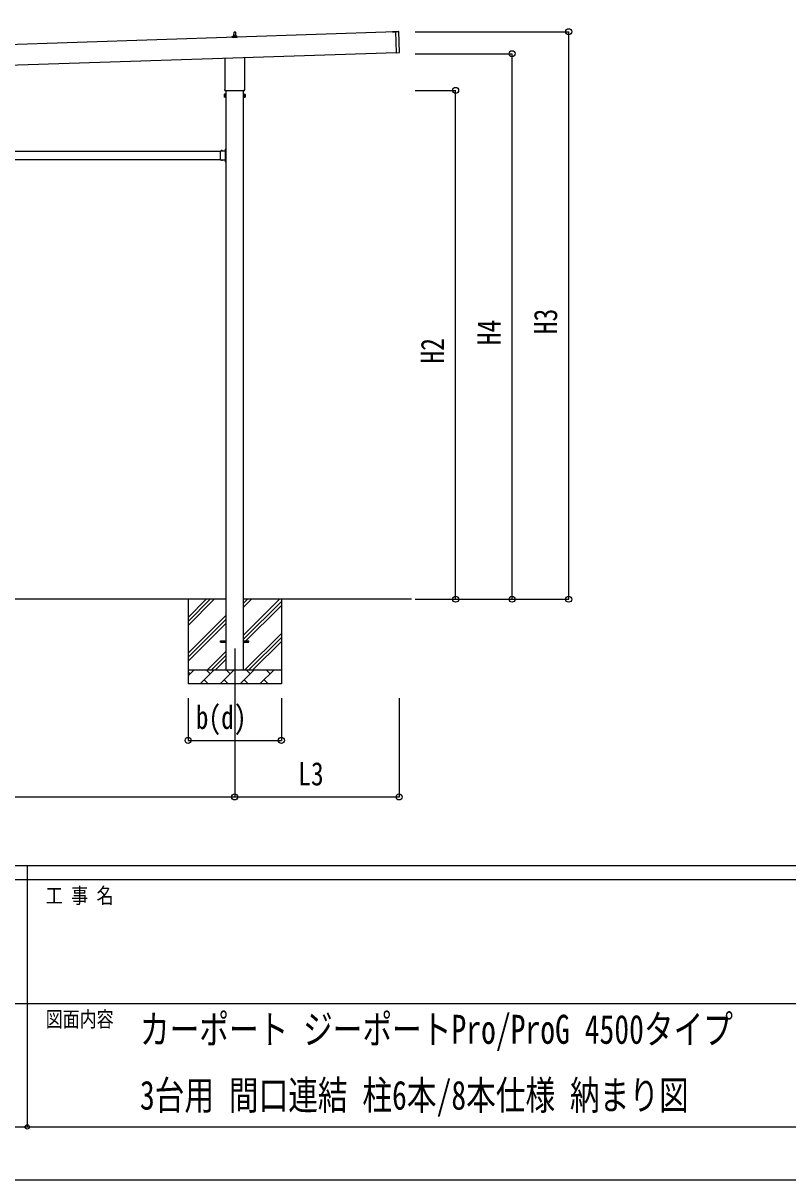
# Model space of a CAD drawing. Units: millimetres, scale not verified. Extents: x -21025 to 21025, y -14850 to 14850.
# Drawn here: x -53 to 5358, y -14850 to -6658 of the extents above; entities that cross this region are included whole.
import ezdxf
from ezdxf.enums import TextEntityAlignment as Align

# ---------------------------------------------------------------- set-up
doc = ezdxf.new("R2010")
doc.units = ezdxf.units.MM
doc.header["$LTSCALE"] = 60
doc.header["$PDMODE"] = 32
doc.header["$PDSIZE"] = 30
for name, color, linetype in [('0-2_USER1', 3, 'Continuous'), ('0-4_YKK_12', 2, 'Continuous'), ('0-5_YKK_13', 4, 'Continuous'), ('0-6_YKK_A1', 4, 'Continuous'), ('0-7_YKK_D', 6, 'Continuous'), ('0-8_YKK_ZWAK', 7, 'Continuous')]:
    doc.layers.add(name, color=color, linetype=linetype)
doc.styles.add('ＭＳ ゴシック', font='')
doc.styles.get('ＭＳ ゴシック').set_extended_font_data('MS Gothic')

msp = doc.modelspace()

# ---------------------------------------------------------------- linework, layer by layer
at = {"layer": '0-4_YKK_12'}
msp.add_line((1444.1, -11088), (1444.1, -11588), dxfattribs=at)
at = {"layer": '0-5_YKK_13'}
for p, q in [((1425.85, -6760.91), (1425.85, -6753.19)), ((1462.35, -6760.91), (1425.85, -6760.91)), ((1426.23, -6752.41), (1461.97, -6752.41)), ((1426.61, -6752.22), (1433.33, -6750.59)), ((1433.72, -6750.41), (1454.48, -6750.41)), ((1434.1, -6749.62), (1434.1, -6745.41)), ((1435.1, -6745.41), (1453.1, -6745.41)), ((1438.1, -6745.41), (1438.83, -6721.88)), ((1439.82, -6720.91), (1448.37, -6720.91)), ((1449.37, -6721.88), (1450.1, -6745.41)), ((1454.1, -6749.62), (1454.1, -6745.41)), ((1461.58, -6752.22), (1454.86, -6750.59)), ((1462.35, -6760.91), (1462.35, -6753.19)), ((2560.94, -6719.74), (2584.93, -6718.94)), ((2584.9, -6718.03), (2603.89, -6717.4)), ((2589.9, -6867.95), (2584.9, -6718.03)), ((2609.85, -6866.28), (2604.92, -6718.36)), ((2589.9, -6867.95), (2608.89, -6867.31)), ((1375.8, -7124.89), (1375.8, -6905.52)), ((1512.4, -6900.97), (1512.4, -7124.89)), ((1370.1, -7163.17), (1370.86, -7161.85)), ((1370.1, -7163.17), (1370.1, -7180.17)), ((1370.1, -7180.17), (1370.86, -7181.48)), ((1377.1, -7166.76), (1370.86, -7166.76)), ((1377.1, -7176.57), (1370.86, -7176.57)), ((1377.1, -7181.48), (1370.86, -7181.48)), ((1374.1, -7133.67), (1374.1, -7128.17)), ((1512.04, -7137.17), (1376.16, -7137.17)), ((1379.6, -7180.87), (1377.1, -7180.87)), ((1508.6, -7180.87), (1511.1, -7180.87)), ((1511.1, -7166.76), (1517.34, -7166.76)), ((1511.1, -7176.57), (1517.34, -7176.57)), ((1511.1, -7181.48), (1517.34, -7181.48)), ((1514.1, -7128.17), (1514.1, -7133.67)), ((1518.1, -7163.17), (1517.34, -7161.85)), ((1518.1, -7180.17), (1517.34, -7181.48)), ((1518.1, -7163.17), (1518.1, -7180.17)), ((1343.6, -7573.29), (1343.6, -7562.9)), ((1343.6, -7562.9), (1380, -7562.9)), ((1343.6, -7615.29), (1343.6, -7574.71)), ((1343.6, -7627.1), (1343.6, -7616.71)), ((1346.86, -7562.04), (1346.86, -7562.2)), ((1347.56, -7562.9), (1355.63, -7562.9)), ((1350.47, -7562.9), (1349.15, -7560.24)), ((1352.72, -7562.9), (1354.05, -7560.24)), ((1356.33, -7562.04), (1356.33, -7562.2)), ((1375.9, -7555), (1381.6, -7555)), ((1379.6, -7564.5), (1376.6, -7564.5)), ((1380, -7553.87), (1377.34, -7552.55)), ((1380, -7556.13), (1377.34, -7557.45)), ((1379.14, -7550.26), (1379.3, -7550.26)), ((1379.14, -7559.74), (1379.3, -7559.74)), ((1379.6, -7573.29), (1379.6, -7566.5)), ((1379.6, -7615.29), (1379.6, -7574.71)), ((1379.6, -7623.5), (1379.6, -7616.71)), ((1380, -7547.5), (1381.6, -7547.5)), ((1380, -7564.46), (1380, -7547.5)), ((1380, -7550.97), (1380, -7559.04)), ((1381.6, -7552), (1380, -7552)), ((1380, -7553), (1381.6, -7553)), ((1380, -7557), (1381.6, -7557)), ((1381.6, -7558), (1380, -7558)), ((1343.6, -7627.1), (1380, -7627.1)), ((1346.86, -7627.96), (1346.86, -7627.8)), ((1347.56, -7627.1), (1355.63, -7627.1)), ((1350.47, -7627.1), (1349.15, -7629.76)), ((1352.72, -7627.1), (1354.05, -7629.76)), ((1356.33, -7627.96), (1356.33, -7627.8)), ((1376.6, -7625.5), (1379.6, -7625.5)), ((1380, -7633.87), (1377.34, -7632.55)), ((1380, -7636.13), (1377.34, -7637.45)), ((1379.14, -7630.26), (1379.3, -7630.26)), ((1379.14, -7639.74), (1379.3, -7639.74)), ((1380, -7642.5), (1380, -7625.54)), ((1380, -7630.97), (1380, -7639.03)), ((1380, -7633), (1381.6, -7633)), ((1380, -7637), (1381.6, -7637)), ((1380, -7642.5), (1381.6, -7642.5)), ((1344.1, -11033.5), (1381.6, -11033.5)), ((1344.1, -11042.5), (1344.1, -11033.5)), ((1344.1, -11042.5), (1381.6, -11042.5)), ((1506.6, -11033.5), (1544.1, -11033.5)), ((1506.6, -11042.5), (1544.1, -11042.5)), ((1544.1, -11042.5), (1544.1, -11033.5))]:
    msp.add_line(p, q, dxfattribs=at)
for points in [[(2584.97, -6719.94), (2560.98, -6720.74), (2560.94, -6719.74)], [(1377.1, -7181.48), (1377.1, -7161.85), (1370.86, -7161.85)], [(1377.1, -7180.87), (1377.1, -7162.47), (1379.6, -7162.47)], [(1511.1, -7180.87), (1511.1, -7162.47), (1508.6, -7162.47)], [(1511.1, -7181.48), (1511.1, -7161.85), (1517.34, -7161.85)], [(1379.6, -7566.5), (1376.6, -7566.5), (1376.6, -7562.9)], [(1381.6, -7562.5), (1381.6, -7556.5), (1381.6, -7553.5), (1381.6, -7547.5)], [(1379.6, -7623.5), (1376.6, -7623.5), (1376.6, -7627.1)], [(1381.6, -7642.5), (1381.6, -7636.5), (1381.6, -7633.5), (1381.6, -7627.5)]]:
    msp.add_lwpolyline(points, dxfattribs=at)
for points in [[(1379.6, -7182.17), (1379.6, -7161.17), (1381.6, -7161.17), (1381.6, -7182.17)], [(1508.6, -7182.17), (1508.6, -7161.17), (1506.6, -7161.17), (1506.6, -7182.17)]]:
    msp.add_lwpolyline(points, close=True, dxfattribs=at)
for centre, radius, start, end in [((1426.85, -6753.19), 1, 103.62699, 180), ((1433.1, -6749.62), 1, 283.62699, 0), ((1438.18, -6746.04), 4.13, 90, 171.17633), ((1435.1, -6746.41), 1, 90, 180), ((1439.82, -6721.91), 1, 90, 178.60509), ((1447.43, -6745.41), 4.83, 133.60282, 180), ((1440.77, -6745.41), 4.83, 0, 46.39718), ((1448.37, -6721.91), 1, 1.39491, 90), ((1450.01, -6746.04), 4.13, 8.82367, 90), ((1453.1, -6746.41), 1, 0, 90), ((1455.1, -6749.62), 1, 180, 256.37301), ((1461.35, -6753.19), 1, 0, 76.37301), ((2603.92, -6718.4), 1, 1.90915, 91.90915), ((2608.85, -6866.31), 1, 271.90915, 1.90915), ((1378.1, -7128.17), 4, 125.09963, 180), ((1510.1, -7128.17), 4, 0, 54.90037), ((1374.44, -7164.31), 4.34, 145.61575, 214.38425), ((1386.34, -7171.67), 16.24, 162.41205, 197.58795), ((1374.44, -7179.03), 4.34, 145.61575, 214.38425), ((1378.1, -7133.67), 4, 180, 194.47751), ((1378.1, -7133.67), 4, 194.47751, 241.04498), ((1510.1, -7133.67), 4, 298.95502, 345.52249), ((1510.1, -7133.67), 4, 345.52249, 0), ((1513.75, -7164.31), 4.34, 325.61575, 34.38425), ((1501.86, -7171.67), 16.24, 342.41205, 17.58795), ((1513.75, -7179.03), 4.34, 325.61575, 34.38425), ((1342.9, -7574), 1, 314.427, 45.573), ((1342.9, -7616), 1, 314.427, 45.573), ((1347.56, -7562.2), 0.7, 180, 270), ((1347.73, -7562.04), 0.862, 129.12355, 180), ((1351.6, -7566.8), 7, 90, 129.12355), ((1351.6, -7566.8), 7, 50.87645, 90), ((1355.63, -7562.2), 0.7, 270, 0), ((1355.47, -7562.04), 0.862, 0, 50.87645), ((1383.9, -7555), 7, 140.87645, 180), ((1383.9, -7555), 7, 180, 219.12355), ((1379.14, -7551.13), 0.862, 90, 140.87645), ((1379.14, -7558.87), 0.862, 219.12355, 270), ((1379.3, -7550.97), 0.7, 0, 90), ((1379.3, -7559.04), 0.7, 270, 0), ((1380.3, -7574), 1, 134.427, 225.573), ((1380.3, -7616), 1, 134.427, 225.573), ((1379.6, -7562.5), 2, 270, 0), ((1347.56, -7627.8), 0.7, 90, 180), ((1347.73, -7627.96), 0.862, 180, 230.87645), ((1351.6, -7623.2), 7, 230.87645, 270), ((1351.6, -7623.2), 7, 270, 309.12355), ((1355.63, -7627.8), 0.7, 0, 90), ((1355.47, -7627.96), 0.862, 309.12355, 0), ((1383.9, -7635), 7, 140.87645, 180), ((1383.9, -7635), 7, 180, 219.12355), ((1379.14, -7631.13), 0.862, 90, 140.87645), ((1379.14, -7638.87), 0.862, 219.12355, 270), ((1379.3, -7630.97), 0.7, 0, 90), ((1379.3, -7639.03), 0.7, 270, 0), ((1379.6, -7627.5), 2, 0, 90)]:
    msp.add_arc(centre, radius, start, end, dxfattribs=at)
at = {"layer": '0-6_YKK_A1'}
for p, q in [((2584.98, -6720.17), (-2807.04, -6899.87)), ((-2802.21, -7044.79), (2589.81, -6865.06)), ((1381.6, -7137.17), (1381.6, -11238)), ((1506.6, -11238), (1506.6, -7137.17)), ((-1555.4, -7565), (1343.6, -7565)), ((-1555.4, -7625), (1343.6, -7625)), ((1376.6, -7625), (1381.1, -7625)), ((1381.6, -10738), (-1593.4, -10738)), ((1114.1, -10738), (1114.1, -11338)), ((1114.1, -10923.05), (1299.15, -10738)), ((1114.1, -10894.77), (1270.87, -10738)), ((1114.1, -10866.48), (1242.58, -10738)), ((2694.98, -10738), (1506.6, -10738)), ((1506.6, -10993.1), (1761.7, -10738)), ((1506.6, -10795.11), (1563.71, -10738)), ((1506.6, -10766.82), (1535.42, -10738)), ((1506.6, -11021.38), (1774.1, -10753.88)), ((1506.6, -11049.67), (1774.1, -10782.17)), ((1774.1, -10738), (1774.1, -11338)), ((1114.1, -11121.04), (1381.6, -10853.54)), ((1114.1, -11149.32), (1381.6, -10881.82)), ((1114.1, -11177.61), (1381.6, -10910.11)), ((1516.26, -11238), (1774.1, -10980.16)), ((1544.54, -11238), (1774.1, -11008.44)), ((1572.82, -11238), (1774.1, -11036.73)), ((1251.7, -11238), (1381.6, -11108.1)), ((1279.98, -11238), (1381.6, -11136.38)), ((1308.27, -11238), (1381.6, -11164.67)), ((1114.1, -11238), (1774.1, -11238)), ((1114.1, -11280.89), (1156.99, -11238)), ((1128.44, -11266.55), (1114.1, -11252.21)), ((1198.41, -11338), (1298.41, -11238)), ((1269.86, -11266.55), (1241.31, -11238)), ((1339.83, -11338), (1439.83, -11238)), ((1411.28, -11266.55), (1382.73, -11238)), ((1481.26, -11338), (1581.26, -11238)), ((1552.7, -11266.55), (1524.15, -11238)), ((1622.68, -11338), (1722.68, -11238)), ((1694.12, -11266.55), (1665.57, -11238)), ((1770.81, -11238), (1774.1, -11234.72)), ((1774.1, -11338), (1114.1, -11338)), ((1226.97, -11309.45), (1255.52, -11338)), ((1368.39, -11309.45), (1396.94, -11338)), ((1509.81, -11309.45), (1538.36, -11338)), ((1651.23, -11309.45), (1679.78, -11338))]:
    msp.add_line(p, q, dxfattribs=at)
msp.add_lwpolyline([(1376.6, -7565), (1381.1, -7565), (1381.1, -7625)], dxfattribs=at)
at = {"layer": '0-7_YKK_D'}
for p, q in [((2721.13, -6718.89), (3808.28, -6718.89)), ((3807.28, -10738), (3807.28, -6718.89)), ((2721.13, -6874.67), (3408.28, -6874.67)), ((3407.28, -10738), (3407.28, -6874.67)), ((2721.13, -7134.67), (3008.28, -7134.67)), ((3007.28, -10738), (3007.28, -7134.67)), ((2721.13, -10738), (3008.28, -10738)), ((2721.13, -10738), (3808.28, -10738)), ((3121.13, -10738), (3408.28, -10738)), ((1114.1, -11438), (1114.1, -11739)), ((1444.1, -11438), (1444.1, -12139)), ((1444.1, -11438), (1444.1, -12139)), ((1774.1, -11438), (1774.1, -11739)), ((2607.28, -11438), (2607.28, -12139)), ((1114.1, -11738), (1774.1, -11738)), ((-1655.9, -12138), (1444.1, -12138)), ((1444.1, -12138), (2607.28, -12138))]:
    msp.add_line(p, q, dxfattribs=at)
for centre in [(3807.28, -6718.89), (3407.28, -6874.67), (3007.28, -7134.67), (3007.28, -10738), (3407.28, -10738), (3807.28, -10738), (1114.1, -11738), (1774.1, -11738), (1444.1, -12138), (1444.1, -12138), (2607.28, -12138)]:
    msp.add_circle(centre, 21.25, dxfattribs=at)
at = {"layer": '0-8_YKK_ZWAK'}
for p, q in [((19475.1, -12625), (-19524.9, -12625)), ((-24.9, -12625), (-24.9, -14475)), ((-24.9, -12725), (-6524.9, -12725)), ((6475.1, -12725), (-24.9, -12725)), ((-6487.4, -13600), (-24.9, -13600)), ((-24.9, -13600), (6475.1, -13600)), ((-6524.9, -14475), (-24.9, -14475)), ((-24.9, -14475), (6475.1, -14475))]:
    msp.add_line(p, q, dxfattribs=at)
msp.add_lwpolyline([(-21025, -14850), (21025, -14850), (21025, 14850), (-21025, 14850)], close=True, dxfattribs=at)
msp.add_point((-24.9, -14475), dxfattribs=at)

# ---------------------------------------------------------------- texts
at = {"layer": '0-2_USER1', "style": 'ＭＳ ゴシック', "width": 0.75}
for s, p in [('カーポート ジーポートPro/ProG 4500タイプ', (773, -13948)), ('3台用 間口連結 柱6本/8本仕様 納まり図', (773, -14414.67))]:
    msp.add_text(s, height=205.3, dxfattribs=at).set_placement(p, align=Align.BOTTOM_LEFT)
at = {"layer": '0-7_YKK_D', "style": 'ＭＳ ゴシック', "width": 0.8}
for s, p in [('H3', (3775.28, -8860.44)), ('H4', (3375.28, -8938.33)), ('H2', (2975.28, -9068.33))]:
    msp.add_text(s, height=165, rotation=90, dxfattribs=at).set_placement(p, align=Align.BOTTOM_LEFT)
for s, p in [('b(d)', (1168.1, -11706)), ('L3', (1893.69, -12106))]:
    msp.add_text(s, height=165, dxfattribs=at).set_placement(p, align=Align.BOTTOM_LEFT)
at = {"layer": '0-8_YKK_ZWAK', "style": 'ＭＳ ゴシック', "width": 0.8}
for s, p in [('工 事 名', (106.35, -12925)), ('図面内容', (106.35, -13800))]:
    msp.add_text(s, height=110, dxfattribs=at).set_placement(p, align=Align.BOTTOM_LEFT)

doc.saveas('drawing.dxf')
